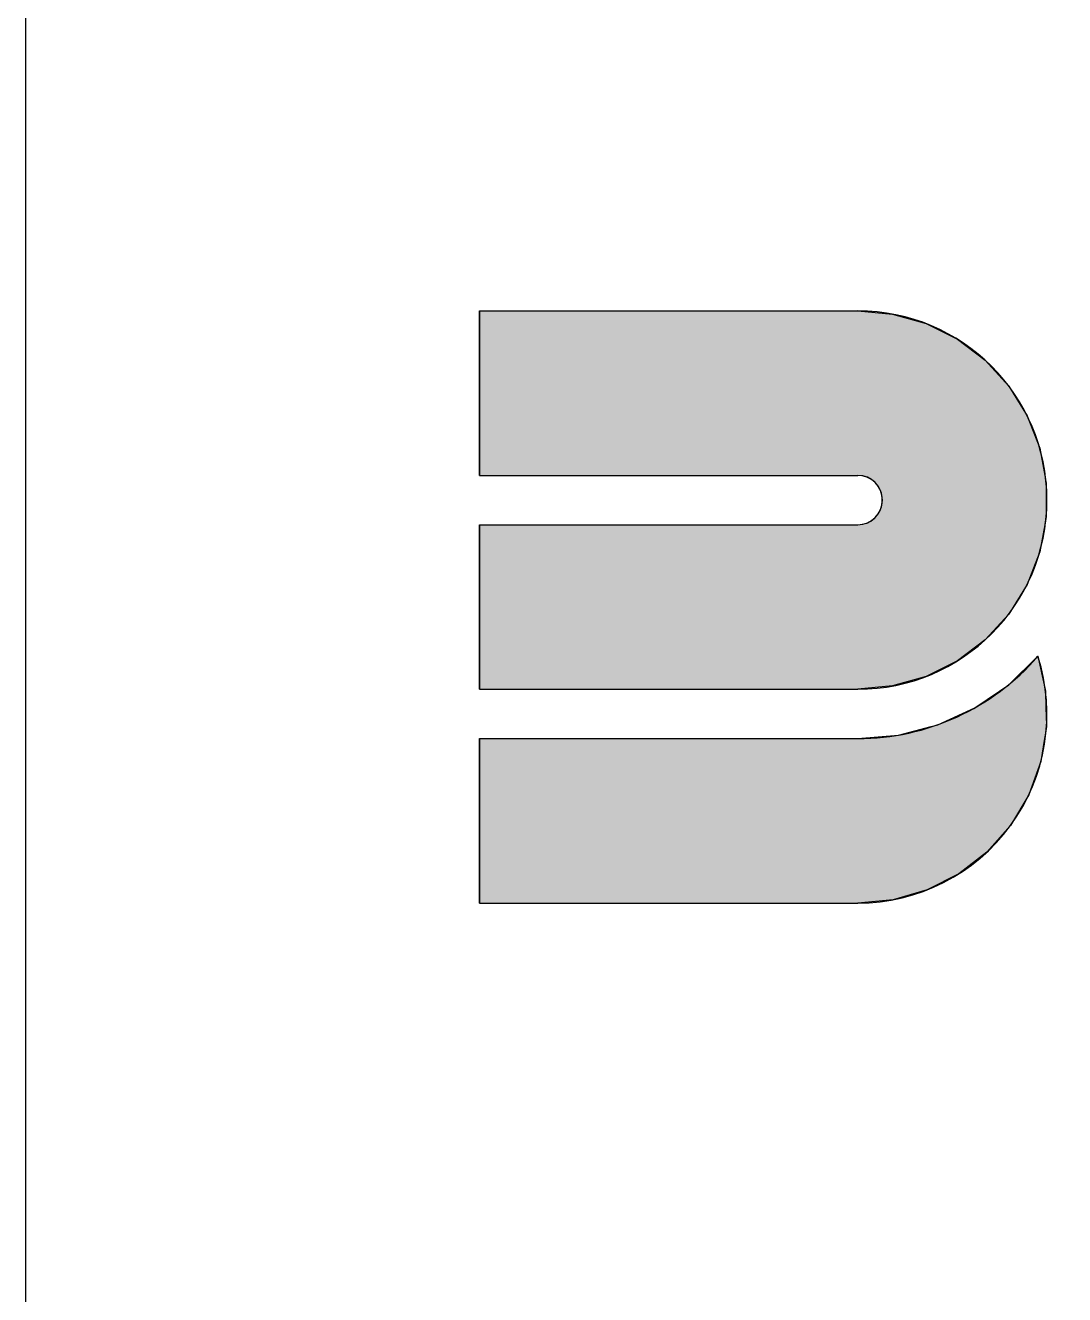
# Model space of a CAD drawing. Extents: x -2905 to 5507, y 1609 to 5809.
# Drawn here: x 4882.1 to 4952.3, y 1787.5 to 1873.2 of the extents above; entities that cross this region are included whole.
import ezdxf

# ---------------------------------------------------------------- set-up
doc = ezdxf.new("R2010")
doc.units = 0
doc.header["$MEASUREMENT"] = 0
doc.layers.get('0').update_dxf_attribs({"linetype": 'CONTINUOUS'})
doc.layers.add('SHEETVIEW', color=40, linetype='CONTINUOUS')

# ---------------------------------------------------------------- blocks, each defined once
blk = doc.blocks.new('*U92')
at = {"color": 152, "linetype": 'Continuous'}
for p, q in [((30.67, -30.218), (30.67, -30)), ((56.225, -30), (58.573, -30.218)), ((30.67, -30.863), (30.67, -30.218)), ((58.573, -30.218), (60.841, -30.863)), ((30.67, -31.914), (30.67, -30.863)), ((60.841, -30.863), (62.952, -31.914)), ((30.67, -33.335), (30.67, -31.914)), ((62.952, -31.914), (64.834, -33.335)), ((30.67, -35.077), (30.67, -33.335)), ((64.834, -33.335), (66.422, -35.077)), ((30.67, -37.082), (30.67, -35.077)), ((66.422, -35.077), (67.664, -37.082)), ((30.67, -39.281), (30.67, -37.082)), ((67.664, -37.082), (68.515, -39.281)), ((30.67, -41.111), (30.67, -39.281)), ((68.515, -39.281), (68.858, -41.111)), ((56.532, -41.139), (56.225, -41.111)), ((56.827, -41.224), (56.532, -41.139)), ((68.858, -41.111), (68.863, -41.139)), ((68.863, -41.139), (68.879, -41.224)), ((57.103, -41.361), (56.827, -41.224)), ((57.348, -41.546), (57.103, -41.361)), ((57.396, -41.599), (57.348, -41.546)), ((57.555, -41.773), (57.396, -41.599)), ((57.717, -42.035), (57.555, -41.773)), ((68.879, -41.224), (68.904, -41.361)), ((68.904, -41.361), (68.939, -41.546)), ((68.939, -41.546), (68.949, -41.599)), ((68.949, -41.599), (68.949, -41.773)), ((68.949, -41.773), (68.949, -42.035)), ((57.828, -42.322), (57.717, -42.035)), ((57.885, -42.624), (57.828, -42.322)), ((57.885, -42.932), (57.885, -42.624)), ((68.949, -42.035), (68.949, -42.322)), ((68.949, -42.322), (68.949, -42.624)), ((68.949, -42.624), (68.949, -42.932)), ((57.555, -43.782), (57.717, -43.521)), ((57.717, -43.521), (57.828, -43.234)), ((57.828, -43.234), (57.885, -42.932)), ((68.949, -42.932), (68.949, -43.234)), ((68.949, -43.234), (68.949, -43.521)), ((68.949, -43.521), (68.949, -43.782)), ((30.67, -46.275), (30.67, -44.444)), ((56.225, -44.444), (56.532, -44.416)), ((56.532, -44.416), (56.827, -44.332)), ((56.827, -44.332), (57.103, -44.195)), ((57.103, -44.195), (57.348, -44.009)), ((57.348, -44.009), (57.396, -43.957)), ((57.396, -43.957), (57.555, -43.782)), ((68.858, -44.444), (68.515, -46.275)), ((68.863, -44.416), (68.858, -44.444)), ((68.879, -44.332), (68.863, -44.416)), ((68.904, -44.195), (68.879, -44.332)), ((68.939, -44.009), (68.904, -44.195)), ((68.949, -43.957), (68.939, -44.009)), ((68.949, -43.782), (68.949, -43.957)), ((30.67, -48.473), (30.67, -46.275)), ((68.515, -46.275), (67.664, -48.473)), ((30.67, -50.478), (30.67, -48.473)), ((67.664, -48.473), (66.422, -50.478)), ((30.67, -52.221), (30.67, -50.478)), ((66.422, -50.478), (64.834, -52.221)), ((30.67, -53.642), (30.67, -52.221)), ((64.834, -52.221), (62.952, -53.642)), ((30.67, -54.693), (30.67, -53.642)), ((62.952, -53.642), (60.841, -54.693)), ((30.67, -55.338), (30.67, -54.693)), ((60.841, -54.693), (58.573, -55.338)), ((30.67, -55.556), (30.67, -55.338)), ((58.573, -55.338), (56.225, -55.556))]:
    blk.add_line(p, q, dxfattribs=at)
at = {"color": 152, "linetype": 'Continuous', "extrusion": (0, 0, -1)}
for points in [[(-30.67, -30), (-58.573, -30.218), (-30.67, -30.218)], [(-30.67, -30), (-56.225, -30), (-58.573, -30.218)], [(-30.67, -30.218), (-60.841, -30.863), (-30.67, -30.863)], [(-30.67, -30.218), (-58.573, -30.218), (-60.841, -30.863)], [(-30.67, -30.863), (-62.952, -31.914), (-30.67, -31.914)], [(-30.67, -30.863), (-60.841, -30.863), (-62.952, -31.914)], [(-30.67, -31.914), (-64.834, -33.335), (-30.67, -33.335)], [(-30.67, -31.914), (-62.952, -31.914), (-64.834, -33.335)], [(-30.67, -33.335), (-66.422, -35.077), (-30.67, -35.077)], [(-30.67, -33.335), (-64.834, -33.335), (-66.422, -35.077)], [(-30.67, -35.077), (-67.664, -37.082), (-30.67, -37.082)], [(-30.67, -35.077), (-66.422, -35.077), (-67.664, -37.082)], [(-30.67, -37.082), (-68.515, -39.281), (-30.67, -39.281)], [(-30.67, -37.082), (-67.664, -37.082), (-68.515, -39.281)], [(-30.67, -39.281), (-68.858, -41.111), (-30.67, -41.111)], [(-30.67, -39.281), (-68.515, -39.281), (-68.858, -41.111)], [(-56.225, -41.111), (-68.863, -41.139), (-56.532, -41.139)], [(-56.225, -41.111), (-68.858, -41.111), (-68.863, -41.139)], [(-56.532, -41.139), (-68.879, -41.224), (-56.827, -41.224)], [(-56.532, -41.139), (-68.863, -41.139), (-68.879, -41.224)], [(-56.827, -41.224), (-68.904, -41.361), (-57.103, -41.361)], [(-56.827, -41.224), (-68.879, -41.224), (-68.904, -41.361)], [(-57.103, -41.361), (-68.939, -41.546), (-57.348, -41.546)], [(-57.103, -41.361), (-68.904, -41.361), (-68.939, -41.546)], [(-57.348, -41.546), (-68.949, -41.599), (-57.396, -41.599)], [(-57.348, -41.546), (-68.939, -41.546), (-68.949, -41.599)], [(-57.396, -41.599), (-68.949, -41.773), (-57.555, -41.773)], [(-57.396, -41.599), (-68.949, -41.599), (-68.949, -41.773)], [(-57.555, -41.773), (-68.949, -42.035), (-57.717, -42.035)], [(-57.555, -41.773), (-68.949, -41.773), (-68.949, -42.035)], [(-57.717, -42.035), (-68.949, -42.322), (-57.828, -42.322)], [(-57.717, -42.035), (-68.949, -42.035), (-68.949, -42.322)], [(-57.828, -42.322), (-68.949, -42.624), (-57.885, -42.624)], [(-57.828, -42.322), (-68.949, -42.322), (-68.949, -42.624)], [(-57.885, -42.624), (-68.949, -42.932), (-57.885, -42.932)], [(-57.885, -42.624), (-68.949, -42.624), (-68.949, -42.932)], [(-57.717, -43.521), (-68.949, -43.782), (-57.555, -43.782)], [(-57.828, -43.234), (-68.949, -43.521), (-57.717, -43.521)], [(-57.717, -43.521), (-68.949, -43.521), (-68.949, -43.782)], [(-57.885, -42.932), (-68.949, -43.234), (-57.828, -43.234)], [(-57.828, -43.234), (-68.949, -43.234), (-68.949, -43.521)], [(-57.885, -42.932), (-68.949, -42.932), (-68.949, -43.234)], [(-30.67, -44.444), (-68.515, -46.275), (-30.67, -46.275)], [(-30.67, -44.444), (-68.858, -44.444), (-68.515, -46.275)], [(-56.532, -44.416), (-68.858, -44.444), (-56.225, -44.444)], [(-56.827, -44.332), (-68.863, -44.416), (-56.532, -44.416)], [(-56.532, -44.416), (-68.863, -44.416), (-68.858, -44.444)], [(-57.103, -44.195), (-68.879, -44.332), (-56.827, -44.332)], [(-56.827, -44.332), (-68.879, -44.332), (-68.863, -44.416)], [(-57.348, -44.009), (-68.904, -44.195), (-57.103, -44.195)], [(-57.103, -44.195), (-68.904, -44.195), (-68.879, -44.332)], [(-57.396, -43.957), (-68.939, -44.009), (-57.348, -44.009)], [(-57.348, -44.009), (-68.939, -44.009), (-68.904, -44.195)], [(-57.555, -43.782), (-68.949, -43.957), (-57.396, -43.957)], [(-57.396, -43.957), (-68.949, -43.957), (-68.939, -44.009)], [(-57.555, -43.782), (-68.949, -43.782), (-68.949, -43.957)], [(-30.67, -46.275), (-67.664, -48.473), (-30.67, -48.473)], [(-30.67, -46.275), (-68.515, -46.275), (-67.664, -48.473)], [(-30.67, -48.473), (-66.422, -50.478), (-30.67, -50.478)], [(-30.67, -48.473), (-67.664, -48.473), (-66.422, -50.478)], [(-30.67, -50.478), (-64.834, -52.221), (-30.67, -52.221)], [(-30.67, -50.478), (-66.422, -50.478), (-64.834, -52.221)], [(-30.67, -52.221), (-62.952, -53.642), (-30.67, -53.642)], [(-30.67, -52.221), (-64.834, -52.221), (-62.952, -53.642)], [(-30.67, -53.642), (-60.841, -54.693), (-30.67, -54.693)], [(-30.67, -53.642), (-62.952, -53.642), (-60.841, -54.693)], [(-30.67, -54.693), (-58.573, -55.338), (-30.67, -55.338)], [(-30.67, -54.693), (-60.841, -54.693), (-58.573, -55.338)], [(-30.67, -55.338), (-56.225, -55.556), (-30.67, -55.556)], [(-30.67, -55.338), (-58.573, -55.338), (-56.225, -55.556)]]:
    blk.add_solid(points, dxfattribs=at)
blk = doc.blocks.new('*U93')
at = {"color": 85, "linetype": 'Continuous'}
for p, q in [((66.42, -55.253), (68.397, -53.333)), ((68.397, -53.333), (68.817, -55.253)), ((64.144, -56.808), (65.8, -55.677)), ((65.8, -55.677), (66.42, -55.253)), ((68.817, -55.253), (68.909, -55.677)), ((68.909, -55.677), (68.94, -56.808)), ((61.637, -57.953), (64.144, -56.808)), ((68.94, -56.808), (68.971, -57.953)), ((58.971, -58.653), (61.174, -58.075)), ((61.174, -58.075), (61.637, -57.953)), ((68.975, -58.075), (68.881, -58.653)), ((68.971, -57.953), (68.975, -58.075)), ((30.67, -60.442), (30.67, -58.889)), ((56.225, -58.889), (58.971, -58.653)), ((68.843, -58.889), (68.591, -60.442)), ((68.881, -58.653), (68.843, -58.889)), ((30.67, -62.697), (30.67, -60.442)), ((68.591, -60.442), (67.771, -62.697)), ((30.67, -64.758), (30.67, -62.697)), ((67.771, -62.697), (66.544, -64.758)), ((30.67, -66.554), (30.67, -64.758)), ((66.544, -64.758), (64.954, -66.554)), ((30.67, -68.021), (30.67, -66.554)), ((64.954, -66.554), (63.056, -68.021)), ((30.67, -69.107), (30.67, -68.021)), ((63.056, -68.021), (60.918, -69.107)), ((30.67, -69.775), (30.67, -69.107)), ((60.918, -69.107), (58.614, -69.775)), ((30.67, -70), (30.67, -69.775)), ((58.614, -69.775), (56.225, -70))]:
    blk.add_line(p, q, dxfattribs=at)
at = {"color": 85, "linetype": 'Continuous', "extrusion": (0, 0, -1)}
for points in [[(-68.397, -53.333), (-68.817, -55.253), (-66.42, -55.253)], [(-65.8, -55.677), (-68.94, -56.808), (-64.144, -56.808)], [(-66.42, -55.253), (-68.909, -55.677), (-65.8, -55.677)], [(-65.8, -55.677), (-68.909, -55.677), (-68.94, -56.808)], [(-66.42, -55.253), (-68.817, -55.253), (-68.909, -55.677)], [(-64.144, -56.808), (-68.971, -57.953), (-61.637, -57.953)], [(-64.144, -56.808), (-68.94, -56.808), (-68.971, -57.953)], [(-61.174, -58.075), (-68.881, -58.653), (-58.971, -58.653)], [(-61.637, -57.953), (-68.975, -58.075), (-61.174, -58.075)], [(-61.174, -58.075), (-68.975, -58.075), (-68.881, -58.653)], [(-61.637, -57.953), (-68.971, -57.953), (-68.975, -58.075)], [(-30.67, -58.889), (-68.591, -60.442), (-30.67, -60.442)], [(-30.67, -58.889), (-68.843, -58.889), (-68.591, -60.442)], [(-58.971, -58.653), (-68.843, -58.889), (-56.225, -58.889)], [(-58.971, -58.653), (-68.881, -58.653), (-68.843, -58.889)], [(-30.67, -60.442), (-67.771, -62.697), (-30.67, -62.697)], [(-30.67, -60.442), (-68.591, -60.442), (-67.771, -62.697)], [(-30.67, -62.697), (-66.544, -64.758), (-30.67, -64.758)], [(-30.67, -62.697), (-67.771, -62.697), (-66.544, -64.758)], [(-30.67, -64.758), (-64.954, -66.554), (-30.67, -66.554)], [(-30.67, -64.758), (-66.544, -64.758), (-64.954, -66.554)], [(-30.67, -66.554), (-63.056, -68.021), (-30.67, -68.021)], [(-30.67, -66.554), (-64.954, -66.554), (-63.056, -68.021)], [(-30.67, -68.021), (-60.918, -69.107), (-30.67, -69.107)], [(-30.67, -68.021), (-63.056, -68.021), (-60.918, -69.107)], [(-30.67, -69.107), (-58.614, -69.775), (-30.67, -69.775)], [(-30.67, -69.107), (-60.918, -69.107), (-58.614, -69.775)], [(-30.67, -69.775), (-56.225, -70), (-30.67, -70)], [(-30.67, -69.775), (-58.614, -69.775), (-56.225, -70)]]:
    blk.add_solid(points, dxfattribs=at)
blk = doc.blocks.new('A$CC24343B6')
at = {"color": 152}
for p, q in [((30.67, -30), (56.225, -30)), ((30.67, -30), (30.67, -41.111)), ((30.67, -41.111), (56.225, -41.111)), ((30.67, -44.444), (30.67, -55.556)), ((30.67, -44.444), (56.225, -44.444)), ((30.67, -55.556), (56.225, -55.556))]:
    blk.add_line(p, q, dxfattribs=at)
at = {"color": 85}
for p, q in [((30.67, -58.889), (56.225, -58.889)), ((30.67, -58.889), (30.67, -70)), ((30.67, -70), (56.225, -70))]:
    blk.add_line(p, q, dxfattribs=at)
at = {"color": 152}
for radius in [12.778, 1.667]:
    blk.add_arc((56.225, -42.778), radius, 270, 90, dxfattribs=at)
at = {"color": 85}
for centre, radius, end in [((56.225, -42.778), 16.111, 319.06728), ((56.225, -57.222), 12.778, 17.71893)]:
    blk.add_arc(centre, radius, 270, end, dxfattribs=at)
at = {"color": 152, "linetype": 'Continuous'}
blk.add_blockref('*U92', (0, 0), dxfattribs=at)
at = {"color": 85, "linetype": 'Continuous'}
blk.add_blockref('*U93', (0, 0), dxfattribs=at)

msp = doc.modelspace()

# ---------------------------------------------------------------- linework, layer by layer
at = {"layer": 'SHEETVIEW'}
msp.add_lwpolyline([(4882.139, 1658.942), (5457.139, 1658.942), (5457.139, 1958.942), (4882.139, 1958.942)], close=True, dxfattribs=at)

# ---------------------------------------------------------------- block references
msp.add_blockref('A$CC24343B6', (4882.139, 1883.942))

doc.saveas('drawing.dxf')
